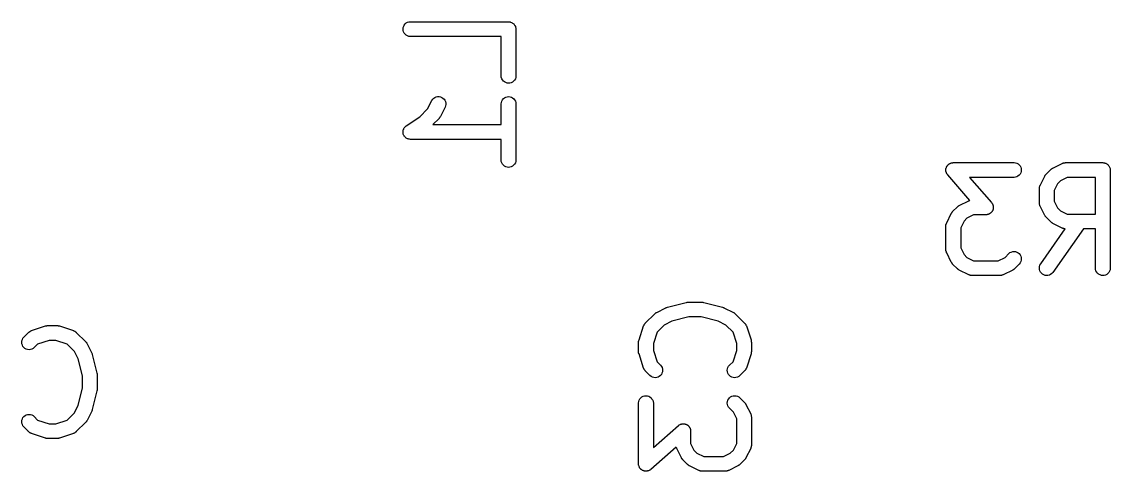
# Model space of a CAD drawing. Extents: x 112.9 to 189.1, y -124 to -78.
# Drawn here: x 170.05 to 175.59, y -96.23 to -93.94 of the extents above; entities that cross this region are included whole.
import ezdxf

# ---------------------------------------------------------------- set-up
doc = ezdxf.new("R2010")
doc.units = 0
doc.layers.add('BLACK', color=7, linetype='CONTINUOUS')

msp = doc.modelspace()

# ---------------------------------------------------------------- linework, layer by layer
at = {"layer": 'BLACK', "linetype": 'CONTINUOUS'}
for p, q in [((172, -93.952), (172.005, -93.9473)), ((172.005, -93.9473), (172.012, -93.9439)), ((172.012, -93.9439), (172.019, -93.9418)), ((172.019, -93.9418), (172.026, -93.9411)), ((172.026, -93.9411), (172.526, -93.9411)), ((172.526, -93.9411), (172.526, -93.9411)), ((172.526, -93.9411), (172.526, -93.9411)), ((172.526, -93.9411), (172.527, -93.9411)), ((172.526, -93.9411), (172.526, -93.9411)), ((172.527, -93.9411), (172.53, -93.9415)), ((172.53, -93.9415), (172.534, -93.9418)), ((172.534, -93.9418), (172.534, -93.9419)), ((172.534, -93.9419), (172.534, -93.9419)), ((172.534, -93.9419), (172.537, -93.943)), ((172.537, -93.943), (172.541, -93.944)), ((172.541, -93.944), (172.541, -93.9441)), ((172.541, -93.9441), (172.541, -93.9441)), ((172.541, -93.9441), (172.544, -93.9458)), ((172.544, -93.9458), (172.547, -93.9475)), ((172.547, -93.9475), (172.547, -93.9476)), ((172.547, -93.9476), (172.547, -93.9476)), ((172.547, -93.9476), (172.55, -93.9499)), ((171.989, -93.971), (171.992, -93.964)), ((171.989, -93.9783), (171.989, -93.971)), ((171.989, -93.9856), (171.989, -93.9783)), ((171.991, -93.9926), (171.989, -93.9856)), ((171.995, -93.9991), (171.991, -93.9926)), ((171.992, -93.964), (171.995, -93.9576)), ((171.995, -93.9576), (172, -93.952)), ((171.999, -94.0048), (171.995, -93.9991)), ((172.55, -93.9499), (172.553, -93.9521)), ((172.553, -93.9521), (172.553, -93.9522)), ((172.553, -93.9522), (172.553, -93.9523)), ((172.553, -93.9523), (172.555, -93.9551)), ((172.555, -93.9551), (172.557, -93.9578)), ((172.557, -93.9578), (172.557, -93.9579)), ((172.557, -93.9579), (172.558, -93.958)), ((172.558, -93.958), (172.559, -93.9612)), ((172.559, -93.9612), (172.561, -93.9643)), ((172.561, -93.9643), (172.561, -93.9644)), ((172.561, -93.9644), (172.561, -93.9645)), ((172.561, -93.9645), (172.562, -93.9679)), ((172.562, -93.9679), (172.563, -93.9713)), ((172.563, -93.9713), (172.563, -93.9714)), ((172.563, -93.9714), (172.563, -93.9715)), ((172.563, -93.9715), (172.563, -93.9751)), ((172.563, -93.9751), (172.564, -93.9786)), ((172.564, -93.9786), (172.564, -94.2167)), ((172.005, -94.0095), (171.999, -94.0048)), ((172.011, -94.013), (172.005, -94.0095)), ((172.018, -94.0153), (172.011, -94.013)), ((172.026, -94.0161), (172.018, -94.0153)), ((172.489, -94.0161), (172.026, -94.0161)), ((172.026, -94.0161), (172.026, -94.0161)), ((172.489, -94.2167), (172.489, -94.0161)), ((172.489, -94.224), (172.489, -94.2167)), ((172.492, -94.231), (172.489, -94.224)), ((172.563, -94.2245), (172.561, -94.2314)), ((172.564, -94.2172), (172.563, -94.2245)), ((172.564, -94.2167), (172.564, -94.2172)), ((172.495, -94.2374), (172.492, -94.231)), ((172.5, -94.2431), (172.495, -94.2374)), ((172.505, -94.2478), (172.5, -94.2431)), ((172.512, -94.2512), (172.505, -94.2478)), ((172.519, -94.2534), (172.512, -94.2512)), ((172.526, -94.2542), (172.519, -94.2534)), ((172.533, -94.2535), (172.526, -94.2542)), ((172.54, -94.2514), (172.533, -94.2535)), ((172.547, -94.248), (172.54, -94.2514)), ((172.552, -94.2435), (172.547, -94.248)), ((172.557, -94.2379), (172.552, -94.2435)), ((172.561, -94.2314), (172.557, -94.2379)), ((172.136, -94.3423), (172.14, -94.3361)), ((172.14, -94.3361), (172.145, -94.3309)), ((172.145, -94.3309), (172.151, -94.3267)), ((172.151, -94.3267), (172.158, -94.3238)), ((172.158, -94.3238), (172.165, -94.3223)), ((172.165, -94.3223), (172.172, -94.3221)), ((172.172, -94.3221), (172.179, -94.3234)), ((172.179, -94.3234), (172.186, -94.3261)), ((172.186, -94.3261), (172.192, -94.33)), ((172.192, -94.33), (172.198, -94.3351)), ((172.198, -94.3351), (172.202, -94.3411)), ((172.495, -94.3383), (172.5, -94.3327)), ((172.5, -94.3327), (172.506, -94.3281)), ((172.506, -94.3281), (172.512, -94.3248)), ((172.512, -94.3248), (172.519, -94.3227)), ((172.519, -94.3227), (172.526, -94.322)), ((172.526, -94.322), (172.534, -94.3228)), ((172.534, -94.3228), (172.541, -94.325)), ((172.541, -94.325), (172.547, -94.3284)), ((172.547, -94.3284), (172.553, -94.3331)), ((172.553, -94.3331), (172.557, -94.3388)), ((172.074, -94.4256), (172.114, -94.3849)), ((172.114, -94.3849), (172.136, -94.3428)), ((172.136, -94.3428), (172.136, -94.3423)), ((172.203, -94.3763), (172.179, -94.4239)), ((172.202, -94.3411), (172.205, -94.3478)), ((172.205, -94.3695), (172.203, -94.3763)), ((172.205, -94.3478), (172.206, -94.3549)), ((172.206, -94.3622), (172.205, -94.3695)), ((172.206, -94.3549), (172.206, -94.3622)), ((172.489, -94.359), (172.49, -94.3517)), ((172.489, -94.3595), (172.489, -94.359)), ((172.489, -94.4649), (172.489, -94.3595)), ((172.49, -94.3517), (172.492, -94.3447)), ((172.492, -94.3447), (172.495, -94.3383)), ((172.557, -94.3388), (172.561, -94.3452)), ((172.561, -94.3452), (172.563, -94.3522)), ((172.563, -94.3522), (172.564, -94.3595)), ((172.564, -94.3595), (172.564, -94.6452)), ((172.005, -94.4711), (172.074, -94.4256)), ((172.172, -94.4337), (172.141, -94.4649)), ((172.173, -94.432), (172.172, -94.4337)), ((172.175, -94.4305), (172.173, -94.432)), ((172.176, -94.428), (172.175, -94.4292)), ((172.175, -94.4292), (172.175, -94.4305)), ((172.177, -94.4261), (172.176, -94.428)), ((172.179, -94.4244), (172.177, -94.4261)), ((172.179, -94.4239), (172.179, -94.4244)), ((171.989, -94.4948), (171.99, -94.4915)), ((171.989, -94.4949), (171.989, -94.4948)), ((171.989, -94.4988), (171.989, -94.4949)), ((171.989, -94.4949), (171.989, -94.4949)), ((171.989, -94.5021), (171.989, -94.4988)), ((171.989, -94.5022), (171.989, -94.5021)), ((171.989, -94.5021), (171.989, -94.5021)), ((171.989, -94.506), (171.989, -94.5022)), ((171.99, -94.4915), (171.992, -94.4879)), ((171.992, -94.4878), (171.993, -94.4845)), ((171.992, -94.4879), (171.992, -94.4878)), ((171.992, -94.4879), (171.992, -94.4879)), ((171.993, -94.4845), (171.995, -94.4815)), ((171.995, -94.4814), (171.998, -94.4784)), ((171.995, -94.4815), (171.995, -94.4814)), ((171.995, -94.4814), (171.995, -94.4814)), ((171.998, -94.4784), (172, -94.4758)), ((172, -94.4758), (172.003, -94.4734)), ((172, -94.4758), (172, -94.4758)), ((172, -94.4758), (172, -94.4758)), ((172.003, -94.4734), (172.005, -94.4712)), ((172.005, -94.4712), (172.005, -94.4711)), ((172.005, -94.4711), (172.005, -94.4711)), ((172.005, -94.4711), (172.005, -94.4711)), ((172.141, -94.4649), (172.489, -94.4649)), ((171.989, -94.5094), (171.989, -94.506)), ((171.989, -94.5095), (171.989, -94.5094)), ((171.989, -94.5094), (171.989, -94.5094)), ((171.99, -94.5131), (171.989, -94.5095)), ((171.991, -94.5164), (171.99, -94.5131)), ((171.991, -94.5165), (171.991, -94.5164)), ((171.993, -94.5196), (171.991, -94.5165)), ((171.991, -94.5165), (171.991, -94.5165)), ((171.995, -94.5229), (171.993, -94.5196)), ((171.995, -94.523), (171.995, -94.5229)), ((171.995, -94.5229), (171.995, -94.5229)), ((171.997, -94.5258), (171.995, -94.523)), ((171.999, -94.5286), (171.997, -94.5258)), ((171.999, -94.5287), (171.999, -94.5286)), ((171.999, -94.5286), (171.999, -94.5286)), ((172.002, -94.5311), (171.999, -94.5287)), ((172.005, -94.5333), (172.002, -94.5311)), ((172.005, -94.5334), (172.005, -94.5333)), ((172.005, -94.5333), (172.005, -94.5333)), ((172.008, -94.535), (172.005, -94.5334)), ((172.011, -94.5368), (172.008, -94.535)), ((172.011, -94.5369), (172.011, -94.5368)), ((172.015, -94.538), (172.011, -94.5369)), ((172.011, -94.5369), (172.011, -94.5369)), ((172.018, -94.5391), (172.015, -94.538)), ((172.022, -94.5395), (172.018, -94.5391)), ((172.018, -94.5391), (172.018, -94.5391)), ((172.018, -94.5391), (172.018, -94.5391)), ((172.026, -94.5399), (172.022, -94.5395)), ((172.489, -94.5399), (172.026, -94.5399)), ((172.026, -94.5399), (172.026, -94.5399)), ((172.026, -94.5399), (172.026, -94.5399)), ((172.026, -94.5399), (172.026, -94.5399)), ((172.026, -94.5399), (172.026, -94.5399)), ((172.489, -94.6452), (172.489, -94.5399)), ((172.489, -94.6525), (172.489, -94.6452)), ((172.492, -94.6595), (172.489, -94.6525)), ((172.495, -94.666), (172.492, -94.6595)), ((172.5, -94.6717), (172.495, -94.666)), ((172.557, -94.6664), (172.552, -94.672)), ((172.561, -94.66), (172.557, -94.6664)), ((172.563, -94.653), (172.561, -94.66)), ((172.564, -94.6458), (172.563, -94.653)), ((172.564, -94.6452), (172.564, -94.6458)), ((174.764, -94.6714), (174.766, -94.6696)), ((174.766, -94.6696), (174.767, -94.6687)), ((174.767, -94.6687), (174.768, -94.6678)), ((174.768, -94.6678), (174.77, -94.6664)), ((174.77, -94.6664), (174.771, -94.665)), ((174.771, -94.665), (174.773, -94.6643)), ((174.773, -94.6643), (174.774, -94.6636)), ((174.774, -94.6636), (174.776, -94.6626)), ((174.776, -94.6626), (174.778, -94.6615)), ((174.778, -94.6615), (174.779, -94.6611)), ((174.779, -94.6611), (174.78, -94.6606)), ((174.78, -94.6606), (174.783, -94.6601)), ((174.783, -94.6601), (174.785, -94.6594)), ((174.785, -94.6594), (174.786, -94.6593)), ((174.786, -94.6593), (174.787, -94.659)), ((174.787, -94.659), (174.79, -94.6589)), ((174.79, -94.6589), (174.792, -94.6587)), ((174.792, -94.6587), (175.102, -94.6587)), ((175.102, -94.6587), (175.109, -94.6595)), ((175.102, -94.6587), (175.102, -94.6587)), ((175.109, -94.6595), (175.116, -94.6617)), ((175.116, -94.6617), (175.123, -94.6652)), ((175.123, -94.6652), (175.128, -94.67)), ((175.128, -94.67), (175.133, -94.6757)), ((175.299, -94.6865), (175.347, -94.6626)), ((175.347, -94.6624), (175.348, -94.662)), ((175.347, -94.6626), (175.347, -94.6624)), ((175.348, -94.662), (175.349, -94.6615)), ((175.349, -94.6615), (175.352, -94.6608)), ((175.352, -94.6608), (175.354, -94.6599)), ((175.354, -94.6599), (175.355, -94.6597)), ((175.355, -94.6597), (175.356, -94.6594)), ((175.356, -94.6594), (175.359, -94.6592)), ((175.359, -94.6592), (175.361, -94.6588)), ((175.361, -94.6588), (175.362, -94.6588)), ((175.362, -94.6588), (175.364, -94.6587)), ((175.364, -94.6587), (175.554, -94.6587)), ((175.554, -94.6587), (175.554, -94.6587)), ((175.554, -94.6587), (175.554, -94.6587)), ((175.554, -94.6587), (175.555, -94.6587)), ((175.554, -94.6587), (175.554, -94.6587)), ((175.555, -94.6587), (175.558, -94.6591)), ((175.558, -94.6591), (175.562, -94.6595)), ((175.562, -94.6595), (175.562, -94.6595)), ((175.562, -94.6595), (175.562, -94.6595)), ((175.562, -94.6595), (175.565, -94.6606)), ((175.565, -94.6606), (175.569, -94.6616)), ((175.569, -94.6616), (175.569, -94.6617)), ((175.569, -94.6617), (175.569, -94.6617)), ((175.569, -94.6617), (175.572, -94.6634)), ((175.572, -94.6634), (175.575, -94.6651)), ((175.575, -94.6651), (175.575, -94.6652)), ((175.575, -94.6652), (175.575, -94.6652)), ((175.575, -94.6652), (175.578, -94.6675)), ((175.578, -94.6675), (175.581, -94.6698)), ((175.581, -94.6698), (175.581, -94.6699)), ((175.581, -94.6699), (175.581, -94.67)), ((175.581, -94.67), (175.583, -94.6727)), ((172.505, -94.6763), (172.5, -94.6717)), ((172.512, -94.6798), (172.505, -94.6763)), ((172.519, -94.682), (172.512, -94.6798)), ((172.526, -94.6827), (172.519, -94.682)), ((172.533, -94.6821), (172.526, -94.6827)), ((172.54, -94.68), (172.533, -94.6821)), ((172.547, -94.6766), (172.54, -94.68)), ((172.552, -94.672), (172.547, -94.6766)), ((174.755, -94.6886), (174.756, -94.6874)), ((174.755, -94.691), (174.755, -94.6886)), ((174.755, -94.6933), (174.755, -94.691)), ((174.755, -94.6946), (174.755, -94.6933)), ((174.755, -94.6959), (174.755, -94.6946)), ((174.755, -94.6983), (174.755, -94.6959)), ((174.755, -94.7006), (174.755, -94.6983)), ((174.755, -94.7019), (174.755, -94.7006)), ((174.755, -94.7032), (174.755, -94.7019)), ((174.756, -94.7055), (174.755, -94.7032)), ((174.756, -94.6861), (174.757, -94.6839)), ((174.756, -94.6874), (174.756, -94.6861)), ((174.756, -94.7078), (174.756, -94.7055)), ((174.757, -94.709), (174.756, -94.7078)), ((174.757, -94.6839), (174.758, -94.6817)), ((174.757, -94.7102), (174.757, -94.709)), ((174.758, -94.7123), (174.757, -94.7102)), ((174.758, -94.6805), (174.759, -94.6793)), ((174.758, -94.6817), (174.758, -94.6805)), ((174.759, -94.7145), (174.758, -94.7123)), ((174.759, -94.6793), (174.76, -94.6773)), ((174.76, -94.7156), (174.759, -94.7145)), ((174.76, -94.6773), (174.761, -94.6752)), ((174.761, -94.7167), (174.76, -94.7156)), ((174.761, -94.6752), (174.762, -94.6742)), ((174.762, -94.7186), (174.761, -94.7167)), ((174.762, -94.6742), (174.763, -94.6731)), ((174.764, -94.7205), (174.762, -94.7186)), ((174.763, -94.6731), (174.764, -94.6714)), ((174.764, -94.7209), (174.764, -94.7205)), ((174.877, -94.8506), (174.764, -94.7209)), ((175.128, -94.7228), (175.122, -94.7274)), ((175.133, -94.7172), (175.128, -94.7228)), ((175.133, -94.6757), (175.136, -94.6821)), ((175.136, -94.7107), (175.133, -94.7172)), ((175.136, -94.6821), (175.139, -94.6892)), ((175.138, -94.7037), (175.136, -94.7107)), ((175.139, -94.6965), (175.138, -94.7037)), ((175.139, -94.6892), (175.139, -94.6965)), ((175.259, -94.7266), (175.26, -94.7248)), ((175.26, -94.7248), (175.261, -94.7229)), ((175.261, -94.7229), (175.262, -94.7217)), ((175.262, -94.7217), (175.263, -94.7204)), ((175.263, -94.7204), (175.264, -94.7189)), ((175.264, -94.7189), (175.266, -94.7173)), ((175.266, -94.7173), (175.289, -94.6935)), ((175.289, -94.6935), (175.29, -94.6931)), ((175.29, -94.6931), (175.291, -94.6918)), ((175.291, -94.6918), (175.293, -94.6904)), ((175.293, -94.6904), (175.294, -94.6895)), ((175.294, -94.6895), (175.296, -94.6885)), ((175.296, -94.6885), (175.297, -94.6876)), ((175.297, -94.6876), (175.299, -94.6865)), ((175.583, -94.6727), (175.585, -94.6754)), ((175.585, -94.6754), (175.585, -94.6756)), ((175.585, -94.6756), (175.585, -94.6757)), ((175.585, -94.6757), (175.587, -94.6788)), ((175.587, -94.6788), (175.589, -94.6819)), ((175.589, -94.6819), (175.589, -94.682)), ((175.589, -94.682), (175.589, -94.6821)), ((175.589, -94.6821), (175.59, -94.6855)), ((175.59, -94.6855), (175.591, -94.6889)), ((175.591, -94.6889), (175.591, -94.689)), ((175.591, -94.689), (175.591, -94.6892)), ((175.591, -94.6892), (175.591, -94.6927)), ((175.591, -94.6927), (175.592, -94.6962)), ((175.592, -94.6962), (175.592, -95.1962)), ((175.102, -94.7337), (174.875, -94.7337)), ((174.875, -94.7337), (174.987, -94.862)), ((175.109, -94.733), (175.102, -94.7337)), ((175.116, -94.7309), (175.109, -94.733)), ((175.122, -94.7274), (175.116, -94.7309)), ((175.232, -94.7815), (175.233, -94.7791)), ((175.233, -94.7791), (175.234, -94.7767)), ((175.234, -94.7757), (175.235, -94.7747)), ((175.234, -94.7767), (175.234, -94.7757)), ((175.235, -94.7747), (175.259, -94.727)), ((175.259, -94.727), (175.259, -94.7266)), ((175.323, -94.766), (175.306, -94.8003)), ((175.338, -94.7508), (175.323, -94.766)), ((175.372, -94.7337), (175.338, -94.7508)), ((175.517, -94.7337), (175.372, -94.7337)), ((175.517, -94.9206), (175.517, -94.7337)), ((175.231, -94.7862), (175.232, -94.7836)), ((175.231, -94.7887), (175.231, -94.7862)), ((175.231, -94.7898), (175.231, -94.7887)), ((175.231, -94.7909), (175.231, -94.7898)), ((175.231, -94.7914), (175.231, -94.7909)), ((175.231, -94.8629), (175.231, -94.7914)), ((175.232, -94.7826), (175.232, -94.7815)), ((175.232, -94.7836), (175.232, -94.7826)), ((175.306, -94.8003), (175.306, -94.854)), ((174.789, -94.9078), (174.813, -94.884)), ((174.813, -94.884), (174.814, -94.8836)), ((174.814, -94.8836), (174.815, -94.8823)), ((174.815, -94.8823), (174.817, -94.8808)), ((174.817, -94.8808), (174.818, -94.88)), ((174.818, -94.88), (174.819, -94.879)), ((174.819, -94.879), (174.821, -94.8781)), ((174.821, -94.8781), (174.823, -94.8769)), ((174.823, -94.8769), (174.871, -94.8531)), ((174.871, -94.8529), (174.872, -94.8525)), ((174.871, -94.8531), (174.871, -94.8529)), ((174.872, -94.8525), (174.873, -94.852)), ((174.873, -94.852), (174.876, -94.8513)), ((174.876, -94.8513), (174.877, -94.8506)), ((174.987, -94.862), (174.987, -94.8624)), ((174.987, -94.8624), (174.989, -94.8643)), ((174.989, -94.8643), (174.99, -94.8661)), ((174.99, -94.8661), (174.991, -94.8673)), ((174.991, -94.8673), (174.992, -94.8684)), ((174.992, -94.8684), (174.992, -94.8705)), ((174.992, -94.8705), (174.994, -94.8726)), ((174.994, -94.8726), (174.994, -94.8739)), ((174.994, -94.8739), (174.994, -94.8751)), ((174.994, -94.8751), (174.995, -94.8774)), ((174.995, -94.8774), (174.996, -94.8796)), ((174.996, -94.8796), (174.996, -94.881)), ((174.996, -94.881), (174.996, -94.8822)), ((174.996, -94.8822), (174.996, -94.8846)), ((174.996, -94.8846), (174.996, -94.8869)), ((174.996, -94.8869), (174.996, -94.8882)), ((174.996, -94.8882), (174.996, -94.8896)), ((174.996, -94.8896), (174.996, -94.8919)), ((174.996, -94.8919), (174.996, -94.8942)), ((175.231, -94.864), (175.231, -94.8629)), ((175.231, -94.8651), (175.231, -94.864)), ((175.231, -94.8676), (175.231, -94.8651)), ((175.232, -94.8701), (175.231, -94.8676)), ((175.232, -94.8712), (175.232, -94.8701)), ((175.232, -94.8723), (175.232, -94.8712)), ((175.233, -94.8747), (175.232, -94.8723)), ((175.234, -94.8771), (175.233, -94.8747)), ((175.234, -94.8781), (175.234, -94.8771)), ((175.235, -94.8792), (175.234, -94.8781)), ((175.235, -94.8796), (175.235, -94.8792)), ((175.259, -94.9272), (175.235, -94.8796)), ((175.306, -94.854), (175.323, -94.8883)), ((175.323, -94.8883), (175.338, -94.9035)), ((174.759, -94.9651), (174.782, -94.9175)), ((174.782, -94.9175), (174.783, -94.917)), ((174.783, -94.917), (174.784, -94.9153)), ((174.784, -94.9153), (174.785, -94.9134)), ((174.785, -94.9134), (174.786, -94.9122)), ((174.786, -94.9122), (174.787, -94.9109)), ((174.787, -94.9109), (174.788, -94.9094)), ((174.788, -94.9094), (174.789, -94.9078)), ((174.862, -94.9413), (174.847, -94.9565)), ((174.896, -94.9242), (174.862, -94.9413)), ((174.959, -94.9242), (174.896, -94.9242)), ((174.961, -94.9239), (174.959, -94.9242)), ((174.963, -94.9239), (174.961, -94.9239)), ((174.965, -94.9236), (174.963, -94.9239)), ((174.966, -94.9235), (174.965, -94.9236)), ((174.968, -94.9228), (174.966, -94.9235)), ((174.971, -94.9223), (174.968, -94.9228)), ((174.972, -94.9217), (174.971, -94.9223)), ((174.973, -94.9213), (174.972, -94.9217)), ((174.975, -94.9202), (174.973, -94.9213)), ((174.977, -94.9193), (174.975, -94.9202)), ((174.978, -94.9185), (174.977, -94.9193)), ((174.98, -94.9179), (174.978, -94.9185)), ((174.981, -94.9164), (174.98, -94.9179)), ((174.983, -94.9151), (174.981, -94.9164)), ((174.984, -94.9141), (174.983, -94.9151)), ((174.985, -94.9133), (174.984, -94.9141)), ((174.987, -94.9115), (174.985, -94.9133)), ((174.988, -94.9098), (174.987, -94.9115)), ((174.989, -94.9086), (174.988, -94.9098)), ((174.99, -94.9076), (174.989, -94.9086)), ((174.991, -94.9056), (174.99, -94.9076)), ((174.992, -94.9036), (174.991, -94.9056)), ((174.993, -94.9024), (174.992, -94.9036)), ((174.994, -94.899), (174.993, -94.9012)), ((174.993, -94.9012), (174.993, -94.9024)), ((174.995, -94.8968), (174.994, -94.899)), ((174.996, -94.8942), (174.995, -94.8955)), ((174.995, -94.8955), (174.995, -94.8968)), ((175.26, -94.929), (175.259, -94.9272)), ((175.261, -94.9309), (175.26, -94.929)), ((175.262, -94.9321), (175.261, -94.9309)), ((175.262, -94.9334), (175.262, -94.9321)), ((175.264, -94.935), (175.262, -94.9334)), ((175.265, -94.9366), (175.264, -94.935)), ((175.266, -94.937), (175.265, -94.9366)), ((175.289, -94.9608), (175.266, -94.937)), ((175.338, -94.9035), (175.372, -94.9206)), ((175.372, -94.9206), (175.517, -94.9206)), ((174.755, -94.9741), (174.756, -94.9731)), ((174.755, -94.9767), (174.755, -94.9741)), ((174.755, -94.9792), (174.755, -94.9767)), ((174.755, -94.9803), (174.755, -94.9792)), ((174.755, -94.9814), (174.755, -94.9803)), ((174.755, -94.9819), (174.755, -94.9814)), ((174.755, -95.101), (174.755, -94.9819)), ((174.756, -94.972), (174.757, -94.9696)), ((174.756, -94.9731), (174.756, -94.972)), ((174.757, -94.9696), (174.758, -94.9671)), ((174.758, -94.9662), (174.759, -94.9651)), ((174.758, -94.9671), (174.758, -94.9662)), ((174.847, -94.9565), (174.83, -94.9908)), ((174.83, -94.9908), (174.83, -95.0921)), ((175.238, -95.1747), (175.363, -94.9956)), ((175.291, -94.9621), (175.289, -94.9608)), ((175.293, -94.9636), (175.291, -94.9621)), ((175.294, -94.9645), (175.293, -94.9636)), ((175.295, -94.9654), (175.294, -94.9645)), ((175.297, -94.9664), (175.295, -94.9654)), ((175.299, -94.9676), (175.297, -94.9664)), ((175.299, -94.9678), (175.299, -94.9676)), ((175.347, -94.9916), (175.299, -94.9678)), ((175.455, -94.9956), (175.299, -95.2177)), ((175.348, -94.992), (175.347, -94.9916)), ((175.349, -94.9926), (175.348, -94.992)), ((175.351, -94.9933), (175.349, -94.9926)), ((175.354, -94.9943), (175.351, -94.9933)), ((175.355, -94.9944), (175.354, -94.9943)), ((175.356, -94.9948), (175.355, -94.9944)), ((175.358, -94.9951), (175.356, -94.9948)), ((175.361, -94.9955), (175.358, -94.9951)), ((175.362, -94.9955), (175.361, -94.9955)), ((175.363, -94.9956), (175.362, -94.9955)), ((175.517, -94.9956), (175.455, -94.9956)), ((175.517, -95.1962), (175.517, -94.9956)), ((174.755, -95.102), (174.755, -95.101)), ((174.755, -95.1032), (174.755, -95.102)), ((174.755, -95.1057), (174.755, -95.1032)), ((174.755, -95.1082), (174.755, -95.1057)), ((174.756, -95.1093), (174.755, -95.1082)), ((174.756, -95.1104), (174.756, -95.1093)), ((174.757, -95.1128), (174.756, -95.1104)), ((174.757, -95.1152), (174.757, -95.1128)), ((174.83, -95.0921), (174.847, -95.1264)), ((175.081, -95.1171), (175.088, -95.1138)), ((175.088, -95.1138), (175.095, -95.1117)), ((175.095, -95.1117), (175.102, -95.1111)), ((175.102, -95.1111), (175.109, -95.1119)), ((175.109, -95.1119), (175.116, -95.1141)), ((174.758, -95.1162), (174.757, -95.1152)), ((174.758, -95.1173), (174.758, -95.1162)), ((174.759, -95.1177), (174.758, -95.1173)), ((174.782, -95.1653), (174.759, -95.1177)), ((174.784, -95.1671), (174.782, -95.1653)), ((174.785, -95.169), (174.784, -95.1671)), ((174.785, -95.1702), (174.785, -95.169)), ((174.847, -95.1264), (174.862, -95.1416)), ((174.862, -95.1416), (174.896, -95.1587)), ((174.896, -95.1587), (175.021, -95.1587)), ((175.021, -95.1587), (175.056, -95.1416)), ((175.056, -95.1416), (175.075, -95.1221)), ((175.075, -95.1221), (175.076, -95.1217)), ((175.076, -95.1217), (175.081, -95.1171)), ((175.116, -95.1141), (175.123, -95.1176)), ((175.123, -95.1176), (175.128, -95.1222)), ((175.128, -95.1222), (175.133, -95.1279)), ((175.133, -95.1279), (175.136, -95.1344)), ((175.136, -95.163), (175.133, -95.1694)), ((175.136, -95.1344), (175.138, -95.1414)), ((175.138, -95.156), (175.136, -95.163)), ((175.138, -95.1414), (175.139, -95.1487)), ((175.139, -95.1487), (175.138, -95.156)), ((174.786, -95.1715), (174.785, -95.1702)), ((174.788, -95.1731), (174.786, -95.1715)), ((174.789, -95.1747), (174.788, -95.1731)), ((174.789, -95.1751), (174.789, -95.1747)), ((174.813, -95.1989), (174.789, -95.1751)), ((174.815, -95.2002), (174.813, -95.1989)), ((174.816, -95.2017), (174.815, -95.2002)), ((174.818, -95.2026), (174.816, -95.2017)), ((174.819, -95.2035), (174.818, -95.2026)), ((174.821, -95.2045), (174.819, -95.2035)), ((174.823, -95.2057), (174.821, -95.2045)), ((174.823, -95.2059), (174.823, -95.2057)), ((174.871, -95.2297), (174.823, -95.2059)), ((175.095, -95.2059), (175.047, -95.2297)), ((175.096, -95.2048), (175.095, -95.2059)), ((175.098, -95.2038), (175.096, -95.2048)), ((175.1, -95.2029), (175.098, -95.2038)), ((175.101, -95.202), (175.1, -95.2029)), ((175.102, -95.2006), (175.101, -95.202)), ((175.104, -95.1993), (175.102, -95.2006)), ((175.128, -95.1751), (175.104, -95.1989)), ((175.104, -95.1989), (175.104, -95.1993)), ((175.133, -95.1694), (175.128, -95.1751)), ((175.231, -95.1953), (175.232, -95.188)), ((175.231, -95.2026), (175.231, -95.1953)), ((175.233, -95.2096), (175.231, -95.2026)), ((175.232, -95.188), (175.234, -95.1811)), ((175.237, -95.2162), (175.233, -95.2096)), ((175.234, -95.1811), (175.238, -95.1747)), ((175.241, -95.222), (175.237, -95.2162)), ((175.247, -95.2268), (175.241, -95.222)), ((175.294, -95.2236), (175.288, -95.2281)), ((175.299, -95.2181), (175.294, -95.2236)), ((175.299, -95.2177), (175.299, -95.2181)), ((175.517, -95.2035), (175.517, -95.1962)), ((175.519, -95.2105), (175.517, -95.2035)), ((175.523, -95.2169), (175.519, -95.2105)), ((175.527, -95.2226), (175.523, -95.2169)), ((175.533, -95.2273), (175.527, -95.2226)), ((175.58, -95.223), (175.575, -95.2276)), ((175.585, -95.2174), (175.58, -95.223)), ((175.589, -95.211), (175.585, -95.2174)), ((175.591, -95.204), (175.589, -95.211)), ((175.592, -95.1967), (175.591, -95.204)), ((175.592, -95.1962), (175.592, -95.1967)), ((174.872, -95.2301), (174.871, -95.2297)), ((174.873, -95.2307), (174.872, -95.2301)), ((174.875, -95.2314), (174.873, -95.2307)), ((174.877, -95.2323), (174.875, -95.2314)), ((174.879, -95.2325), (174.877, -95.2323)), ((174.88, -95.2329), (174.879, -95.2325)), ((174.882, -95.2332), (174.88, -95.2329)), ((174.885, -95.2336), (174.882, -95.2332)), ((174.886, -95.2336), (174.885, -95.2336)), ((174.887, -95.2337), (174.886, -95.2336)), ((175.03, -95.2337), (174.887, -95.2337)), ((174.887, -95.2337), (174.887, -95.2337)), ((175.031, -95.2336), (175.03, -95.2337)), ((175.032, -95.2336), (175.031, -95.2336)), ((175.035, -95.2332), (175.032, -95.2336)), ((175.038, -95.233), (175.035, -95.2332)), ((175.039, -95.2327), (175.038, -95.233)), ((175.04, -95.2325), (175.039, -95.2327)), ((175.042, -95.2316), (175.04, -95.2325)), ((175.045, -95.2309), (175.042, -95.2316)), ((175.046, -95.2303), (175.045, -95.2309)), ((175.047, -95.23), (175.046, -95.2303)), ((175.047, -95.2297), (175.047, -95.23)), ((175.253, -95.2304), (175.247, -95.2268)), ((175.26, -95.2327), (175.253, -95.2304)), ((175.267, -95.2337), (175.26, -95.2327)), ((175.274, -95.2332), (175.267, -95.2337)), ((175.282, -95.2313), (175.274, -95.2332)), ((175.288, -95.2281), (175.282, -95.2313)), ((175.54, -95.2308), (175.533, -95.2273)), ((175.547, -95.2329), (175.54, -95.2308)), ((175.554, -95.2337), (175.547, -95.2329)), ((175.561, -95.233), (175.554, -95.2337)), ((175.568, -95.231), (175.561, -95.233)), ((175.575, -95.2276), (175.568, -95.231)), ((173.336, -95.3946), (173.431, -95.3708)), ((173.431, -95.3708), (173.432, -95.3706)), ((173.432, -95.3706), (173.433, -95.3706)), ((173.433, -95.3704), (173.436, -95.3701)), ((173.433, -95.3706), (173.433, -95.3704)), ((173.436, -95.3701), (173.439, -95.3697)), ((173.439, -95.3697), (173.44, -95.3697)), ((173.44, -95.3697), (173.44, -95.3696)), ((173.44, -95.3696), (173.512, -95.3696)), ((173.512, -95.3696), (173.513, -95.3697)), ((173.512, -95.3696), (173.512, -95.3696)), ((173.513, -95.3697), (173.514, -95.3697)), ((173.514, -95.3697), (173.517, -95.3701)), ((173.517, -95.3701), (173.52, -95.3705)), ((173.52, -95.3705), (173.52, -95.3707)), ((173.52, -95.3707), (173.521, -95.3708)), ((173.521, -95.3708), (173.616, -95.3946)), ((173.223, -95.4759), (173.271, -95.4282)), ((173.271, -95.4279), (173.273, -95.4266)), ((173.271, -95.4282), (173.271, -95.4279)), ((173.273, -95.4266), (173.275, -95.4251)), ((173.275, -95.4251), (173.276, -95.4243)), ((173.276, -95.4243), (173.277, -95.4233)), ((173.277, -95.4233), (173.279, -95.4223)), ((173.279, -95.4223), (173.281, -95.4212)), ((173.281, -95.4212), (173.328, -95.3974)), ((173.328, -95.3974), (173.329, -95.3972)), ((173.329, -95.397), (173.333, -95.3959)), ((173.329, -95.3971), (173.329, -95.397)), ((173.329, -95.3972), (173.329, -95.3971)), ((173.333, -95.3959), (173.336, -95.3947)), ((173.336, -95.3947), (173.336, -95.3946)), ((173.336, -95.3946), (173.336, -95.3946)), ((173.445, -95.4446), (173.358, -95.4663)), ((173.507, -95.4446), (173.445, -95.4446)), ((173.594, -95.4663), (173.507, -95.4446)), ((173.616, -95.3946), (173.617, -95.3947)), ((173.617, -95.3947), (173.617, -95.3948)), ((173.617, -95.3948), (173.617, -95.3948)), ((173.617, -95.3948), (173.62, -95.396)), ((173.62, -95.396), (173.624, -95.3973)), ((173.624, -95.3973), (173.624, -95.3974)), ((173.624, -95.3974), (173.624, -95.3974)), ((173.624, -95.3974), (173.672, -95.4212)), ((173.672, -95.4212), (173.672, -95.4215)), ((173.672, -95.4215), (173.674, -95.4226)), ((173.674, -95.4226), (173.676, -95.4236)), ((173.676, -95.4236), (173.677, -95.4246)), ((173.677, -95.4246), (173.678, -95.4254)), ((173.678, -95.4254), (173.68, -95.4269)), ((173.68, -95.4269), (173.681, -95.4282)), ((173.681, -95.4282), (173.729, -95.4759)), ((170.095, -95.5144), (170.167, -95.4906)), ((170.167, -95.4905), (170.169, -95.49)), ((170.167, -95.4906), (170.167, -95.4905)), ((170.169, -95.49), (170.171, -95.4894)), ((170.171, -95.4894), (170.173, -95.4893)), ((170.173, -95.4893), (170.174, -95.4889)), ((170.174, -95.4889), (170.176, -95.4889)), ((170.176, -95.4889), (170.179, -95.4887)), ((170.179, -95.4887), (170.226, -95.4887)), ((170.226, -95.4887), (170.227, -95.4887)), ((170.227, -95.4887), (170.229, -95.4889)), ((170.229, -95.4889), (170.231, -95.489)), ((170.231, -95.489), (170.232, -95.4893)), ((170.232, -95.4893), (170.234, -95.4895)), ((170.234, -95.4895), (170.236, -95.4901)), ((170.236, -95.4901), (170.238, -95.4906)), ((170.238, -95.4906), (170.309, -95.5144)), ((173.191, -95.5619), (173.214, -95.4905)), ((173.214, -95.4905), (173.215, -95.49)), ((173.215, -95.488), (173.217, -95.4857)), ((173.215, -95.489), (173.215, -95.488)), ((173.215, -95.49), (173.215, -95.489)), ((173.217, -95.4857), (173.218, -95.4834)), ((173.218, -95.4825), (173.219, -95.4815)), ((173.218, -95.4834), (173.218, -95.4825)), ((173.219, -95.4815), (173.22, -95.4795)), ((173.22, -95.4795), (173.222, -95.4775)), ((173.222, -95.4775), (173.223, -95.4767)), ((173.223, -95.4767), (173.223, -95.4759)), ((173.32, -95.4856), (173.283, -95.5226)), ((173.358, -95.4663), (173.32, -95.4856)), ((173.633, -95.4856), (173.594, -95.4663)), ((173.67, -95.5226), (173.633, -95.4856)), ((173.729, -95.4759), (173.729, -95.4762)), ((173.729, -95.4762), (173.73, -95.4771)), ((173.73, -95.4771), (173.731, -95.4779)), ((173.731, -95.4779), (173.732, -95.48)), ((173.732, -95.48), (173.734, -95.482)), ((173.734, -95.482), (173.734, -95.4829)), ((173.734, -95.4829), (173.735, -95.4838)), ((173.735, -95.4838), (173.736, -95.4862)), ((173.736, -95.4862), (173.737, -95.4885)), ((173.737, -95.4885), (173.738, -95.4895)), ((173.738, -95.4895), (173.738, -95.4905)), ((173.738, -95.4905), (173.762, -95.5619)), ((170.049, -95.5594), (170.052, -95.5529)), ((170.052, -95.5529), (170.057, -95.5473)), ((170.057, -95.5473), (170.081, -95.5235)), ((170.081, -95.5231), (170.082, -95.5224)), ((170.081, -95.5235), (170.081, -95.5231)), ((170.082, -95.5224), (170.083, -95.5216)), ((170.083, -95.5216), (170.085, -95.5202)), ((170.085, -95.5202), (170.087, -95.5185)), ((170.087, -95.5185), (170.088, -95.518)), ((170.088, -95.518), (170.089, -95.5174)), ((170.089, -95.5174), (170.091, -95.5164)), ((170.091, -95.5164), (170.093, -95.5152)), ((170.093, -95.5152), (170.094, -95.5149)), ((170.094, -95.5149), (170.095, -95.5144)), ((170.309, -95.5144), (170.31, -95.5146)), ((170.31, -95.5146), (170.311, -95.5151)), ((170.311, -95.5151), (170.312, -95.5154)), ((170.312, -95.5154), (170.314, -95.5166)), ((170.314, -95.5166), (170.317, -95.5177)), ((170.317, -95.5177), (170.318, -95.5183)), ((170.318, -95.5183), (170.318, -95.5188)), ((170.318, -95.5188), (170.32, -95.5205)), ((170.32, -95.5205), (170.323, -95.522)), ((170.323, -95.522), (170.323, -95.5228)), ((170.323, -95.5228), (170.324, -95.5235)), ((170.324, -95.5235), (170.372, -95.5711)), ((173.283, -95.5226), (173.264, -95.5799)), ((173.689, -95.5799), (173.67, -95.5226)), ((170.046, -95.5737), (170.047, -95.5664)), ((170.047, -95.581), (170.046, -95.5737)), ((170.047, -95.5664), (170.049, -95.5594)), ((170.049, -95.588), (170.047, -95.581)), ((170.052, -95.5945), (170.049, -95.588)), ((170.057, -95.6001), (170.052, -95.5945)), ((170.062, -95.6048), (170.057, -95.6001)), ((170.069, -95.6083), (170.062, -95.6048)), ((170.076, -95.6105), (170.069, -95.6083)), ((170.083, -95.6113), (170.076, -95.6105)), ((170.09, -95.6107), (170.083, -95.6113)), ((170.097, -95.6086), (170.09, -95.6107)), ((170.104, -95.6053), (170.097, -95.6086)), ((170.109, -95.6007), (170.104, -95.6053)), ((170.11, -95.6003), (170.109, -95.6007)), ((170.127, -95.5828), (170.11, -95.6003)), ((170.185, -95.5637), (170.127, -95.5828)), ((170.22, -95.5637), (170.185, -95.5637)), ((170.277, -95.5828), (170.22, -95.5637)), ((170.314, -95.6198), (170.277, -95.5828)), ((170.372, -95.5711), (170.372, -95.5715)), ((170.372, -95.5715), (170.373, -95.5731)), ((170.373, -95.5731), (170.375, -95.5747)), ((170.375, -95.5747), (170.376, -95.576)), ((170.376, -95.576), (170.377, -95.5772)), ((170.377, -95.5772), (170.378, -95.5791)), ((170.378, -95.5791), (170.379, -95.5808)), ((170.379, -95.5808), (170.403, -95.6285)), ((173.189, -95.5676), (173.19, -95.566)), ((173.189, -95.5691), (173.189, -95.5676)), ((173.189, -95.5712), (173.189, -95.5691)), ((173.189, -95.5733), (173.189, -95.5712)), ((173.189, -95.5738), (173.189, -95.5733)), ((173.189, -95.6214), (173.189, -95.5738)), ((173.19, -95.564), (173.191, -95.5619)), ((173.19, -95.566), (173.19, -95.564)), ((173.264, -95.5799), (173.264, -95.6153)), ((173.689, -95.6153), (173.689, -95.5799)), ((173.762, -95.5619), (173.762, -95.5624)), ((173.762, -95.5624), (173.762, -95.5645)), ((173.762, -95.5645), (173.763, -95.5665)), ((173.763, -95.5665), (173.763, -95.5681)), ((173.763, -95.5681), (173.763, -95.5696)), ((173.763, -95.5696), (173.763, -95.5717)), ((173.763, -95.5717), (173.764, -95.5738)), ((173.764, -95.5738), (173.764, -95.6214)), ((170.334, -95.6583), (170.314, -95.6198)), ((170.355, -95.7451), (170.334, -95.6583)), ((170.403, -95.6285), (170.403, -95.6289)), ((170.403, -95.6289), (170.403, -95.6291)), ((170.403, -95.6291), (170.403, -95.6292)), ((170.403, -95.6292), (170.404, -95.6325)), ((170.404, -95.6325), (170.405, -95.6358)), ((170.405, -95.6358), (170.405, -95.636)), ((170.405, -95.636), (170.405, -95.6361)), ((170.405, -95.6361), (170.429, -95.7314)), ((173.189, -95.6235), (173.189, -95.6214)), ((173.189, -95.6256), (173.189, -95.6235)), ((173.189, -95.6272), (173.189, -95.6256)), ((173.189, -95.6287), (173.189, -95.6272)), ((173.19, -95.6307), (173.189, -95.6287)), ((173.19, -95.6328), (173.19, -95.6307)), ((173.191, -95.6333), (173.19, -95.6328)), ((173.214, -95.7047), (173.191, -95.6333)), ((173.264, -95.6153), (173.283, -95.6726)), ((173.67, -95.6726), (173.689, -95.6153)), ((173.762, -95.6333), (173.738, -95.7047)), ((173.763, -95.6292), (173.762, -95.6312)), ((173.762, -95.6312), (173.762, -95.6333)), ((173.764, -95.622), (173.763, -95.624)), ((173.763, -95.624), (173.763, -95.6262)), ((173.763, -95.6262), (173.763, -95.6277)), ((173.763, -95.6277), (173.763, -95.6292)), ((173.764, -95.6214), (173.764, -95.622)), ((173.215, -95.7057), (173.214, -95.7047)), ((173.215, -95.7068), (173.215, -95.7057)), ((173.216, -95.7091), (173.215, -95.7068)), ((173.217, -95.7114), (173.216, -95.7091)), ((173.218, -95.7123), (173.217, -95.7114)), ((173.219, -95.7133), (173.218, -95.7123)), ((173.22, -95.7153), (173.219, -95.7133)), ((173.222, -95.7174), (173.22, -95.7153)), ((173.222, -95.7181), (173.222, -95.7174)), ((173.223, -95.719), (173.222, -95.7181)), ((173.223, -95.7194), (173.223, -95.719)), ((173.247, -95.7432), (173.223, -95.7194)), ((173.283, -95.6726), (173.3, -95.6901)), ((173.3, -95.6901), (173.301, -95.6905)), ((173.301, -95.6905), (173.305, -95.6962)), ((173.305, -95.6962), (173.309, -95.7027)), ((173.309, -95.7027), (173.311, -95.7098)), ((173.311, -95.7098), (173.311, -95.7171)), ((173.311, -95.7171), (173.311, -95.7243)), ((173.641, -95.7165), (173.642, -95.7093)), ((173.642, -95.7238), (173.641, -95.7165)), ((173.642, -95.7093), (173.644, -95.7023)), ((173.644, -95.7308), (173.642, -95.7238)), ((173.644, -95.7023), (173.647, -95.6958)), ((173.647, -95.6958), (173.652, -95.6901)), ((173.652, -95.6901), (173.67, -95.6726)), ((173.729, -95.7194), (173.705, -95.7432)), ((173.73, -95.7185), (173.729, -95.7194)), ((173.732, -95.7157), (173.73, -95.7178)), ((173.73, -95.7178), (173.73, -95.7185)), ((173.734, -95.7137), (173.732, -95.7157)), ((173.735, -95.7119), (173.734, -95.7127)), ((173.734, -95.7127), (173.734, -95.7137)), ((173.736, -95.7095), (173.735, -95.7119)), ((173.737, -95.7073), (173.736, -95.7095)), ((173.738, -95.7052), (173.737, -95.7062)), ((173.737, -95.7062), (173.737, -95.7073)), ((173.738, -95.7047), (173.738, -95.7052)), ((170.355, -95.8073), (170.355, -95.7451)), ((170.429, -95.7314), (170.429, -95.7319)), ((170.429, -95.7319), (170.429, -95.7325)), ((170.429, -95.7325), (170.43, -95.7332)), ((170.43, -95.7332), (170.43, -95.7362)), ((170.43, -95.7362), (170.43, -95.7391)), ((170.43, -95.7391), (170.43, -95.7398)), ((170.43, -95.7398), (170.43, -95.7405)), ((170.43, -95.7405), (170.43, -95.8119)), ((173.253, -95.7478), (173.247, -95.7432)), ((173.259, -95.7513), (173.253, -95.7478)), ((173.266, -95.7534), (173.259, -95.7513)), ((173.274, -95.7542), (173.266, -95.7534)), ((173.281, -95.7535), (173.274, -95.7542)), ((173.288, -95.7514), (173.281, -95.7535)), ((173.294, -95.748), (173.288, -95.7514)), ((173.3, -95.7434), (173.294, -95.748)), ((173.305, -95.7377), (173.3, -95.7434)), ((173.308, -95.7313), (173.305, -95.7377)), ((173.311, -95.7243), (173.308, -95.7313)), ((173.647, -95.7373), (173.644, -95.7308)), ((173.652, -95.743), (173.647, -95.7373)), ((173.657, -95.7477), (173.652, -95.743)), ((173.664, -95.7512), (173.657, -95.7477)), ((173.671, -95.7534), (173.664, -95.7512)), ((173.678, -95.7542), (173.671, -95.7534)), ((173.685, -95.7535), (173.678, -95.7542)), ((173.692, -95.7515), (173.685, -95.7535)), ((173.699, -95.7481), (173.692, -95.7515)), ((173.705, -95.7435), (173.699, -95.7481)), ((173.705, -95.7432), (173.705, -95.7435)), ((170.334, -95.8941), (170.355, -95.8073)), ((170.429, -95.821), (170.405, -95.9162)), ((170.43, -95.8197), (170.429, -95.8203)), ((170.429, -95.8203), (170.429, -95.821)), ((170.43, -95.8119), (170.43, -95.8124)), ((170.43, -95.8124), (170.43, -95.8131)), ((170.43, -95.8131), (170.43, -95.8138)), ((170.43, -95.8138), (170.43, -95.8167)), ((170.43, -95.8167), (170.43, -95.8197)), ((173.189, -95.8828), (173.19, -95.8755)), ((173.189, -95.8833), (173.189, -95.8828)), ((173.189, -96.1929), (173.189, -95.8833)), ((173.19, -95.8755), (173.192, -95.8686)), ((173.192, -95.8686), (173.195, -95.8621)), ((173.195, -95.8621), (173.2, -95.8565)), ((173.2, -95.8565), (173.206, -95.852)), ((173.206, -95.852), (173.212, -95.8486)), ((173.212, -95.8486), (173.219, -95.8465)), ((173.219, -95.8465), (173.226, -95.8458)), ((173.226, -95.8458), (173.234, -95.8466)), ((173.234, -95.8466), (173.241, -95.8488)), ((173.241, -95.8488), (173.247, -95.8522)), ((173.247, -95.8522), (173.253, -95.8569)), ((173.253, -95.8569), (173.257, -95.8626)), ((173.257, -95.8626), (173.261, -95.869)), ((173.261, -95.869), (173.263, -95.876)), ((173.263, -95.876), (173.264, -95.8833)), ((173.264, -95.8833), (173.264, -96.1102)), ((173.641, -95.8829), (173.642, -95.8757)), ((173.642, -95.8902), (173.641, -95.8829)), ((173.642, -95.8757), (173.644, -95.8687)), ((173.644, -95.8973), (173.642, -95.8902)), ((173.644, -95.8687), (173.648, -95.8623)), ((173.648, -95.8623), (173.652, -95.8566)), ((173.652, -95.8566), (173.658, -95.852)), ((173.658, -95.852), (173.664, -95.8486)), ((173.664, -95.8486), (173.671, -95.8465)), ((173.671, -95.8465), (173.679, -95.8458)), ((173.679, -95.8458), (173.686, -95.8466)), ((173.686, -95.8466), (173.693, -95.8487)), ((173.693, -95.8487), (173.699, -95.8522)), ((173.699, -95.8522), (173.705, -95.8568)), ((173.705, -95.8568), (173.729, -95.8806)), ((173.729, -95.8806), (173.729, -95.881)), ((173.729, -95.881), (173.731, -95.8826)), ((173.731, -95.8826), (173.732, -95.8842)), ((173.732, -95.8842), (173.733, -95.8855)), ((173.733, -95.8855), (173.734, -95.8867)), ((173.734, -95.8867), (173.735, -95.8886)), ((173.735, -95.8886), (173.736, -95.8904)), ((170.063, -95.9473), (170.069, -95.9439)), ((170.069, -95.9439), (170.076, -95.9418)), ((170.076, -95.9418), (170.083, -95.9411)), ((170.083, -95.9411), (170.091, -95.9418)), ((170.091, -95.9418), (170.098, -95.944)), ((170.098, -95.944), (170.104, -95.9474)), ((170.277, -95.9696), (170.314, -95.9325)), ((170.314, -95.9325), (170.334, -95.8941)), ((170.403, -95.9239), (170.379, -95.9715)), ((170.404, -95.9203), (170.403, -95.9236)), ((170.403, -95.9236), (170.403, -95.9238)), ((170.403, -95.9238), (170.403, -95.9239)), ((170.405, -95.9171), (170.404, -95.9203)), ((170.405, -95.9162), (170.405, -95.9167)), ((170.405, -95.9167), (170.405, -95.9169)), ((170.405, -95.9169), (170.405, -95.9171)), ((173.647, -95.9038), (173.644, -95.8973)), ((173.652, -95.9095), (173.647, -95.9038)), ((173.652, -95.9098), (173.652, -95.9095)), ((173.672, -95.9294), (173.652, -95.9098)), ((173.689, -95.9636), (173.672, -95.9294)), ((173.736, -95.8904), (173.76, -95.938)), ((173.76, -95.938), (173.76, -95.9385)), ((173.76, -95.9385), (173.76, -95.9395)), ((173.76, -95.9395), (173.761, -95.9405)), ((173.761, -95.9405), (173.762, -95.9429)), ((173.762, -95.9429), (173.762, -95.9453)), ((173.762, -95.9453), (173.763, -95.9464)), ((170.046, -95.9782), (170.047, -95.9709)), ((170.046, -95.9855), (170.046, -95.9782)), ((170.049, -95.9925), (170.046, -95.9855)), ((170.047, -95.9709), (170.049, -95.9639)), ((170.049, -95.9639), (170.052, -95.9575)), ((170.052, -95.999), (170.049, -95.9925)), ((170.052, -95.9575), (170.057, -95.9519)), ((170.056, -96.0047), (170.052, -95.999)), ((170.057, -95.9519), (170.063, -95.9473)), ((170.104, -95.9474), (170.11, -95.9521)), ((170.11, -95.9521), (170.127, -95.9696)), ((170.127, -95.9696), (170.185, -95.9887)), ((170.185, -95.9887), (170.22, -95.9887)), ((170.22, -95.9887), (170.277, -95.9696)), ((170.372, -95.9813), (170.324, -96.0289)), ((170.373, -95.9797), (170.372, -95.9813)), ((170.375, -95.9781), (170.373, -95.9797)), ((170.376, -95.9756), (170.375, -95.9768)), ((170.375, -95.9768), (170.375, -95.9781)), ((170.377, -95.9738), (170.376, -95.9756)), ((170.379, -95.972), (170.377, -95.9738)), ((170.379, -95.9715), (170.379, -95.972)), ((173.264, -96.1102), (173.392, -95.998)), ((173.392, -95.9976), (173.394, -95.9963)), ((173.392, -95.998), (173.392, -95.9976)), ((173.394, -95.9963), (173.396, -95.9948)), ((173.396, -95.9948), (173.397, -95.9942)), ((173.397, -95.9942), (173.398, -95.9934)), ((173.398, -95.9934), (173.401, -95.9925)), ((173.401, -95.9925), (173.403, -95.9914)), ((173.403, -95.9914), (173.404, -95.9911)), ((173.404, -95.9911), (173.405, -95.9905)), ((173.405, -95.9905), (173.407, -95.99)), ((173.407, -95.99), (173.41, -95.9894)), ((173.41, -95.9894), (173.411, -95.9892)), ((173.411, -95.9892), (173.412, -95.989)), ((173.412, -95.989), (173.415, -95.9889)), ((173.415, -95.9889), (173.417, -95.9887)), ((173.417, -95.9887), (173.418, -95.9888)), ((173.418, -95.9888), (173.42, -95.9888)), ((173.42, -95.9888), (173.422, -95.9892)), ((173.422, -95.9892), (173.424, -95.9895)), ((173.424, -95.9895), (173.425, -95.9898)), ((173.425, -95.9898), (173.427, -95.9901)), ((173.427, -95.9901), (173.429, -95.9909)), ((173.429, -95.9909), (173.431, -95.9916)), ((173.431, -95.9916), (173.432, -95.9922)), ((173.432, -95.9922), (173.434, -95.9927)), ((173.434, -95.9927), (173.436, -95.994)), ((173.436, -95.994), (173.438, -95.9951)), ((173.438, -95.9951), (173.439, -95.9959)), ((173.439, -95.9959), (173.44, -95.9966)), ((173.44, -95.9966), (173.441, -95.9983)), ((173.441, -95.9983), (173.443, -95.9998)), ((173.443, -95.9998), (173.444, -96.0008)), ((173.444, -96.0008), (173.445, -96.0017)), ((173.689, -96.0888), (173.689, -95.9636)), ((173.763, -95.9464), (173.763, -95.9475)), ((173.763, -95.9475), (173.763, -95.95)), ((173.763, -95.95), (173.764, -95.9526)), ((173.764, -95.9526), (173.764, -95.9537)), ((173.764, -95.9537), (173.764, -95.9548)), ((173.764, -95.9548), (173.764, -96.0976)), ((170.057, -96.0051), (170.056, -96.0047)), ((170.081, -96.0289), (170.057, -96.0051)), ((170.081, -96.0296), (170.081, -96.0289)), ((170.082, -96.0304), (170.081, -96.0296)), ((170.084, -96.0319), (170.082, -96.0304)), ((170.086, -96.0335), (170.084, -96.0319)), ((170.087, -96.0341), (170.086, -96.0335)), ((170.088, -96.0347), (170.087, -96.0341)), ((170.09, -96.0358), (170.088, -96.0347)), ((170.093, -96.037), (170.09, -96.0358)), ((170.094, -96.0373), (170.093, -96.037)), ((170.095, -96.0378), (170.094, -96.0373)), ((170.095, -96.038), (170.095, -96.0378)), ((170.167, -96.0618), (170.095, -96.038)), ((170.309, -96.038), (170.238, -96.0618)), ((170.31, -96.0375), (170.309, -96.038)), ((170.312, -96.0372), (170.31, -96.0375)), ((170.314, -96.036), (170.312, -96.0372)), ((170.316, -96.035), (170.314, -96.036)), ((170.317, -96.0343), (170.316, -96.035)), ((170.318, -96.0338), (170.317, -96.0343)), ((170.32, -96.0322), (170.318, -96.0338)), ((170.322, -96.0308), (170.32, -96.0322)), ((170.323, -96.0299), (170.322, -96.0308)), ((170.324, -96.0293), (170.323, -96.0299)), ((170.324, -96.0289), (170.324, -96.0293)), ((173.445, -96.0017), (173.446, -96.0036)), ((173.446, -96.0036), (173.448, -96.0054)), ((173.448, -96.0054), (173.449, -96.0066)), ((173.449, -96.0066), (173.449, -96.0077)), ((173.449, -96.0077), (173.45, -96.0098)), ((173.45, -96.0098), (173.451, -96.0119)), ((173.451, -96.0119), (173.452, -96.0132)), ((173.452, -96.0132), (173.452, -96.0144)), ((173.452, -96.0144), (173.453, -96.0167)), ((173.453, -96.0167), (173.453, -96.0189)), ((173.453, -96.0189), (173.454, -96.0202)), ((173.454, -96.0202), (173.454, -96.0215)), ((173.454, -96.0215), (173.454, -96.0239)), ((173.454, -96.0239), (173.454, -96.0262)), ((173.454, -96.0262), (173.454, -96.0888)), ((170.169, -96.0622), (170.167, -96.0618)), ((170.171, -96.0629), (170.169, -96.0622)), ((170.172, -96.063), (170.171, -96.0629)), ((170.174, -96.0634), (170.172, -96.063)), ((170.176, -96.0635), (170.174, -96.0634)), ((170.178, -96.0637), (170.176, -96.0635)), ((170.179, -96.0637), (170.178, -96.0637)), ((170.226, -96.0637), (170.179, -96.0637)), ((170.228, -96.0635), (170.226, -96.0637)), ((170.23, -96.0635), (170.228, -96.0635)), ((170.232, -96.0631), (170.23, -96.0635)), ((170.233, -96.063), (170.232, -96.0631)), ((170.235, -96.0624), (170.233, -96.063)), ((170.238, -96.0619), (170.235, -96.0624)), ((170.238, -96.0618), (170.238, -96.0619)), ((173.381, -96.1076), (173.251, -96.2211)), ((173.381, -96.1095), (173.381, -96.1076)), ((173.382, -96.1119), (173.381, -96.1095)), ((173.383, -96.1129), (173.382, -96.1119)), ((173.454, -96.0888), (173.471, -96.123)), ((173.672, -96.123), (173.689, -96.0888)), ((173.762, -96.1076), (173.761, -96.1099)), ((173.761, -96.1099), (173.761, -96.1124)), ((173.763, -96.1065), (173.762, -96.1076)), ((173.764, -96.1003), (173.763, -96.1029)), ((173.763, -96.1029), (173.763, -96.1054)), ((173.763, -96.1054), (173.763, -96.1065)), ((173.764, -96.0976), (173.764, -96.0981)), ((173.764, -96.0981), (173.764, -96.0992)), ((173.764, -96.0992), (173.764, -96.1003)), ((173.383, -96.1139), (173.383, -96.1129)), ((173.383, -96.1144), (173.383, -96.1139)), ((173.407, -96.162), (173.383, -96.1144)), ((173.408, -96.1638), (173.407, -96.162)), ((173.409, -96.1657), (173.408, -96.1638)), ((173.41, -96.1669), (173.409, -96.1657)), ((173.411, -96.1682), (173.41, -96.1669)), ((173.471, -96.123), (173.486, -96.1382)), ((173.486, -96.1382), (173.521, -96.1554)), ((173.521, -96.1554), (173.622, -96.1554)), ((173.622, -96.1554), (173.656, -96.1382)), ((173.656, -96.1382), (173.672, -96.123)), ((173.733, -96.1673), (173.732, -96.1686)), ((173.734, -96.1661), (173.733, -96.1673)), ((173.735, -96.1642), (173.734, -96.1661)), ((173.736, -96.1625), (173.735, -96.1642)), ((173.76, -96.1144), (173.736, -96.162)), ((173.736, -96.162), (173.736, -96.1625)), ((173.761, -96.1124), (173.76, -96.1134)), ((173.76, -96.1134), (173.76, -96.1144)), ((173.189, -96.1952), (173.189, -96.1929)), ((173.189, -96.1975), (173.189, -96.1952)), ((173.189, -96.1988), (173.189, -96.1975)), ((173.189, -96.2001), (173.189, -96.1988)), ((173.19, -96.2024), (173.189, -96.2001)), ((173.191, -96.2047), (173.19, -96.2024)), ((173.191, -96.2059), (173.191, -96.2047)), ((173.192, -96.2071), (173.191, -96.2059)), ((173.193, -96.2092), (173.192, -96.2071)), ((173.194, -96.2114), (173.193, -96.2092)), ((173.194, -96.2124), (173.194, -96.2114)), ((173.195, -96.2136), (173.194, -96.2124)), ((173.196, -96.2154), (173.195, -96.2136)), ((173.198, -96.2174), (173.196, -96.2154)), ((173.199, -96.2183), (173.198, -96.2174)), ((173.2, -96.2193), (173.199, -96.2183)), ((173.201, -96.2208), (173.2, -96.2193)), ((173.203, -96.2224), (173.201, -96.2208)), ((173.204, -96.2231), (173.203, -96.2224)), ((173.205, -96.2239), (173.204, -96.2231)), ((173.249, -96.2228), (173.247, -96.2242)), ((173.25, -96.2214), (173.249, -96.2228)), ((173.251, -96.2211), (173.25, -96.2214)), ((173.412, -96.1697), (173.411, -96.1682)), ((173.414, -96.1714), (173.412, -96.1697)), ((173.414, -96.1718), (173.414, -96.1714)), ((173.438, -96.1956), (173.414, -96.1718)), ((173.439, -96.1969), (173.438, -96.1956)), ((173.441, -96.1984), (173.439, -96.1969)), ((173.442, -96.1992), (173.441, -96.1984)), ((173.443, -96.2002), (173.442, -96.1992)), ((173.445, -96.2012), (173.443, -96.2002)), ((173.447, -96.2023), (173.445, -96.2012)), ((173.448, -96.2026), (173.447, -96.2023)), ((173.495, -96.2264), (173.448, -96.2026)), ((173.695, -96.2026), (173.648, -96.2264)), ((173.697, -96.2015), (173.695, -96.2026)), ((173.699, -96.2005), (173.697, -96.2015)), ((173.7, -96.1995), (173.699, -96.2005)), ((173.702, -96.1987), (173.7, -96.1995)), ((173.703, -96.1972), (173.702, -96.1987)), ((173.705, -96.1959), (173.703, -96.1972)), ((173.729, -96.1718), (173.705, -96.1956)), ((173.705, -96.1956), (173.705, -96.1959)), ((173.73, -96.1701), (173.729, -96.1718)), ((173.732, -96.1686), (173.73, -96.1701)), ((173.207, -96.2251), (173.205, -96.2239)), ((173.209, -96.2263), (173.207, -96.2251)), ((173.211, -96.2268), (173.209, -96.2263)), ((173.212, -96.2274), (173.211, -96.2268)), ((173.214, -96.2281), (173.212, -96.2274)), ((173.216, -96.229), (173.214, -96.2281)), ((173.217, -96.2292), (173.216, -96.229)), ((173.219, -96.2296), (173.217, -96.2292)), ((173.221, -96.2298), (173.219, -96.2296)), ((173.223, -96.2302), (173.221, -96.2298)), ((173.225, -96.2302), (173.223, -96.2302)), ((173.226, -96.2304), (173.225, -96.2302)), ((173.228, -96.2301), (173.226, -96.2304)), ((173.231, -96.2301), (173.228, -96.2301)), ((173.232, -96.2298), (173.231, -96.2301)), ((173.233, -96.2297), (173.232, -96.2298)), ((173.235, -96.229), (173.233, -96.2297)), ((173.238, -96.2285), (173.235, -96.229)), ((173.239, -96.228), (173.238, -96.2285)), ((173.24, -96.2276), (173.239, -96.228)), ((173.242, -96.2265), (173.24, -96.2276)), ((173.244, -96.2256), (173.242, -96.2265)), ((173.246, -96.2248), (173.244, -96.2256)), ((173.247, -96.2242), (173.246, -96.2248)), ((173.496, -96.2268), (173.495, -96.2264)), ((173.497, -96.2273), (173.496, -96.2268)), ((173.5, -96.2281), (173.497, -96.2273)), ((173.502, -96.229), (173.5, -96.2281)), ((173.503, -96.2292), (173.502, -96.229)), ((173.504, -96.2295), (173.503, -96.2292)), ((173.507, -96.2298), (173.504, -96.2295)), ((173.509, -96.2303), (173.507, -96.2298)), ((173.51, -96.2302), (173.509, -96.2303)), ((173.511, -96.2304), (173.51, -96.2302)), ((173.512, -96.2304), (173.511, -96.2304)), ((173.631, -96.2304), (173.512, -96.2304)), ((173.632, -96.2302), (173.631, -96.2304)), ((173.633, -96.2303), (173.632, -96.2302)), ((173.636, -96.2299), (173.633, -96.2303)), ((173.638, -96.2296), (173.636, -96.2299)), ((173.639, -96.2293), (173.638, -96.2296)), ((173.64, -96.2292), (173.639, -96.2293)), ((173.643, -96.2283), (173.64, -96.2292)), ((173.645, -96.2275), (173.643, -96.2283)), ((173.646, -96.227), (173.645, -96.2275)), ((173.647, -96.2266), (173.646, -96.227)), ((173.648, -96.2264), (173.647, -96.2266))]:
    msp.add_line(p, q, dxfattribs=at)

doc.saveas('drawing.dxf')
